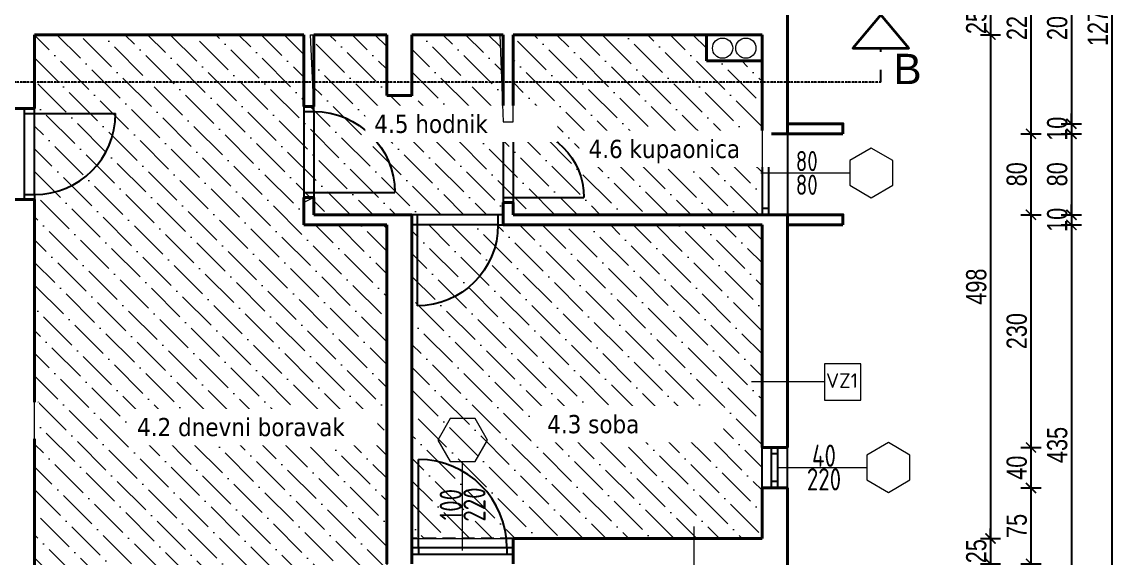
# Model space of a CAD drawing. Header units: millimetres. Extents: x 195897 to 285417, y -229751 to -116129.
# Drawn here: x 222779 to 223866, y -223128 to -222599 of the extents above; entities that cross this region are included whole.
import ezdxf
from ezdxf.enums import TextEntityAlignment as Align

# ---------------------------------------------------------------- set-up
doc = ezdxf.new("R2010")
doc.units = ezdxf.units.MM
doc.header["$PDMODE"] = 2
for name, pattern in [('ACAD_ISO03W100', [30, 12, -18]), ('HIDDEN', [0.375, 0.25, -0.125]), ('HIDDENX2', [19.05, 12.7, -6.35])]:
    doc.linetypes.add(name, pattern=pattern)
doc.layers.get('0').update_dxf_attribs({"lineweight": 0})
doc.layers.get('Defpoints').update_dxf_attribs({"color": 250, "lineweight": 0})
for name, color, linetype, lineweight in [('06-hatch_grijano', 30, 'Continuous', 0), ('07-kote', 70, 'Continuous', 9), ('09-oznaka stavke', 1, 'Continuous', 0), ('5-TX', 113, 'Continuous', 5), ('Kote', 1, 'Continuous', 15), ('TP_01 - 0.50', 1, 'Continuous', 40), ('TP_07 - 0.20', 255, 'Continuous', 20)]:
    doc.layers.add(name, color=color, linetype=linetype, lineweight=lineweight)
for name, color, linetype in [('TP_Hidden', 8, 'HIDDENX2'), ('TP_Otvori', 8, 'Continuous'), ('TP_Otvori.block', 8, 'Continuous'), ('zidovi', 1, 'Continuous')]:
    doc.layers.add(name, color=color, linetype=linetype)
doc.styles.add('isocpeur', font='isocpeur.ttf')
doc.styles.add('OPIS', font='hrcom.shx', dxfattribs={"width": 0.8, "height": 20})
doc.styles.add('tahoma10', font='tahoma.ttf', dxfattribs={"height": 2})
doc.styles.add('Tekst15', font='arial.ttf', dxfattribs={"height": 15})
doc.dimstyles.new('ISO-25', dxfattribs={"dimtxt": 20, "dimasz": 10, "dimexe": 10, "dimexo": 10, "dimgap": 4, "dimtad": 1, "dimdec": 0, "dimtxsty": 'OPIS', "dimblk": 'ARCHTICK', "dimcen": 10, "dimdle": 10, "dimadec": 0, "dimazin": 0, "dimtfac": 1, "dimtdec": 0, "dimtix": 1, "dimtmove": 0, "dimatfit": 3, "dimldrblk": 'ARCHTICK', "dimfxl": 10, "dimfxlon": 1, "dimarcsym": 0})

# ---------------------------------------------------------------- blocks, each defined once
blk = doc.blocks.new('*U654')
at = {"layer": 'TP_Otvori'}
for p, q in [((5, 0), (5, 80)), ((5, 0), (0, 0)), ((85, 0), (5, 0)), ((5, -10), (5, 0)), ((85, -10), (85, 0)), ((85, 0), (90, 0)), ((90, -10), (0, -10))]:
    blk.add_line(p, q, dxfattribs=at)
blk.add_arc((5, 0), 80, 0, 90, dxfattribs=at)
blk = doc.blocks.new('*U655')
at = {"layer": 'TP_Otvori'}
for p, q in [((5, 0), (5, 70)), ((5, 0), (0, 0)), ((75, 0), (5, 0)), ((5, -10), (5, 0)), ((75, -10), (75, 0)), ((75, 0), (80, 0)), ((80, -10), (0, -10))]:
    blk.add_line(p, q, dxfattribs=at)
blk.add_arc((5, 0), 70, 0, 90, dxfattribs=at)
blk = doc.blocks.new('*U664')
at = {"layer": 'TP_01 - 0.50'}
for p, q in [((0, 0), (0, -30)), ((48, 0), (48, -30))]:
    blk.add_line(p, q, dxfattribs=at)
at = {"layer": 'TP_Otvori'}
for p, q in [((0, 0), (48, 0)), ((0, -11.3), (48, -11.3)), ((7.5, -11.3), (7.5, -18.8)), ((40.5, -11.3), (40.5, -18.8)), ((0, -18.8), (48, -18.8)), ((0, -30), (48, -30))]:
    blk.add_line(p, q, dxfattribs=at)
blk = doc.blocks.new('_ArchTick')
at = {"color": 0, "linetype": 'ByBlock', "lineweight": 0, "const_width": 0.15}
blk.add_lwpolyline([(-0.5, -0.5), (0.5, 0.5)], dxfattribs=at)
blk = doc.blocks.new('*D1278')
at = {"layer": '07-kote', "color": 0, "linetype": 'ByBlock', "lineweight": -2, "ltscale": 5, "transparency": 16777216}
for p, q in [((223535.4, -223768), (223535.4, -223788)), ((223590.4, -223768), (223590.4, -223788)), ((223525.4, -223778), (223600.4, -223778))]:
    blk.add_line(p, q, dxfattribs=at)
at = {"layer": 'Defpoints', "color": 0, "linetype": 'ByBlock', "ltscale": 5, "transparency": 16777216}
for p in [(223590.4, -222799.2), (223535.4, -223234.2), (223590.4, -223778)]:
    blk.add_point(p, dxfattribs=at)
at = {"layer": '07-kote', "color": 0, "linetype": 'ByBlock', "lineweight": -2, "ltscale": 5, "transparency": 16777216, "xscale": 10, "yscale": 10, "zscale": 10, "rotation": 180}
blk.add_blockref('_ArchTick', (223535.4, -223778), dxfattribs=at)
at = {"layer": '07-kote', "color": 0, "linetype": 'ByBlock', "lineweight": -2, "ltscale": 5, "transparency": 16777216, "xscale": 10, "yscale": 10, "zscale": 10}
blk.add_blockref('_ArchTick', (223590.4, -223778), dxfattribs=at)
at = {"layer": '07-kote', "color": 0, "linetype": 'ByBlock', "ltscale": 5, "transparency": 16777216, "insert": (223562.9, -223764), "char_height": 20, "attachment_point": 5, "style": 'OPIS'}
blk.add_mtext('55', dxfattribs=at)
blk = doc.blocks.new('*D1288')
at = {"layer": '07-kote', "color": 0, "linetype": 'ByBlock', "lineweight": -2, "ltscale": 5, "transparency": 16777216}
for p, q in [((223726.2, -222586.2), (223746.2, -222586.2)), ((223736.2, -222586.2), (223736.2, -222576.2)), ((223736.2, -222586.2), (223736.2, -222611.2)), ((223726.2, -222611.2), (223746.2, -222611.2)), ((223736.2, -222611.2), (223736.2, -222621.2))]:
    blk.add_line(p, q, dxfattribs=at)
at = {"layer": 'Defpoints', "color": 0, "linetype": 'ByBlock', "ltscale": 5, "transparency": 16777216}
for p in [(223510.4, -222586.2), (223510.4, -222611.2), (223736.2, -222611.2)]:
    blk.add_point(p, dxfattribs=at)
at = {"layer": '07-kote', "color": 0, "linetype": 'ByBlock', "lineweight": -2, "ltscale": 5, "transparency": 16777216, "xscale": 10, "yscale": 10, "zscale": 10}
for p, rotation in [((223736.2, -222586.2), 270), ((223736.2, -222611.2), 90)]:
    blk.add_blockref('_ArchTick', p, dxfattribs=dict(at, rotation=rotation))
at = {"layer": '07-kote', "color": 0, "linetype": 'ByBlock', "ltscale": 5, "transparency": 16777216, "insert": (223722.2, -222598.7), "char_height": 20, "attachment_point": 5, "rotation": 90, "style": 'OPIS'}
blk.add_mtext('25', dxfattribs=at)
blk = doc.blocks.new('*D1289')
at = {"layer": '07-kote', "color": 0, "linetype": 'ByBlock', "lineweight": -2, "ltscale": 5, "transparency": 16777216}
for p, q in [((223736.2, -222601.2), (223736.2, -223119.2)), ((223726.2, -222611.2), (223746.2, -222611.2)), ((223726.2, -223109.2), (223746.2, -223109.2))]:
    blk.add_line(p, q, dxfattribs=at)
at = {"layer": 'Defpoints', "color": 0, "linetype": 'ByBlock', "ltscale": 5, "transparency": 16777216}
for p in [(223510.4, -222611.2), (223510.4, -223109.2), (223736.2, -223109.2)]:
    blk.add_point(p, dxfattribs=at)
at = {"layer": '07-kote', "color": 0, "linetype": 'ByBlock', "lineweight": -2, "ltscale": 5, "transparency": 16777216, "xscale": 10, "yscale": 10, "zscale": 10}
for p, rotation in [((223736.2, -222611.2), 90), ((223736.2, -223109.2), 270)]:
    blk.add_blockref('_ArchTick', p, dxfattribs=dict(at, rotation=rotation))
at = {"layer": '07-kote', "color": 0, "linetype": 'ByBlock', "ltscale": 5, "transparency": 16777216, "insert": (223722.2, -222860.2), "char_height": 20, "attachment_point": 5, "rotation": 90, "style": 'OPIS'}
blk.add_mtext('498', dxfattribs=at)
blk = doc.blocks.new('*D1290')
at = {"layer": '07-kote', "color": 0, "linetype": 'ByBlock', "lineweight": -2, "ltscale": 5, "transparency": 16777216}
for p, q in [((223736.2, -223109.2), (223736.2, -223099.2)), ((223726.2, -223109.2), (223746.2, -223109.2)), ((223736.2, -223109.2), (223736.2, -223134.2)), ((223726.2, -223134.2), (223746.2, -223134.2)), ((223736.2, -223134.2), (223736.2, -223144.2))]:
    blk.add_line(p, q, dxfattribs=at)
at = {"layer": 'Defpoints', "color": 0, "linetype": 'ByBlock', "ltscale": 5, "transparency": 16777216}
for p in [(223510.4, -223109.2), (223510.4, -223134.2), (223736.2, -223134.2)]:
    blk.add_point(p, dxfattribs=at)
at = {"layer": '07-kote', "color": 0, "linetype": 'ByBlock', "lineweight": -2, "ltscale": 5, "transparency": 16777216, "xscale": 10, "yscale": 10, "zscale": 10}
for p, rotation in [((223736.2, -223109.2), 270), ((223736.2, -223134.2), 90)]:
    blk.add_blockref('_ArchTick', p, dxfattribs=dict(at, rotation=rotation))
at = {"layer": '07-kote', "color": 0, "linetype": 'ByBlock', "ltscale": 5, "transparency": 16777216, "insert": (223722.2, -223121.7), "char_height": 20, "attachment_point": 5, "rotation": 90, "style": 'OPIS'}
blk.add_mtext('25', dxfattribs=at)
blk = doc.blocks.new('*D1291')
at = {"layer": '07-kote', "color": 0, "linetype": 'ByBlock', "lineweight": -2, "ltscale": 5, "transparency": 16777216}
for p, q in [((223736.2, -223124.2), (223736.2, -223220.2)), ((223726.2, -223134.2), (223746.2, -223134.2)), ((223726.2, -223210.2), (223746.2, -223210.2))]:
    blk.add_line(p, q, dxfattribs=at)
at = {"layer": 'Defpoints', "color": 0, "linetype": 'ByBlock', "ltscale": 5, "transparency": 16777216}
for p in [(223510.4, -223134.2), (223011.4, -223210.2), (223736.2, -223210.2)]:
    blk.add_point(p, dxfattribs=at)
at = {"layer": '07-kote', "color": 0, "linetype": 'ByBlock', "lineweight": -2, "ltscale": 5, "transparency": 16777216, "xscale": 10, "yscale": 10, "zscale": 10}
for p, rotation in [((223736.2, -223134.2), 90), ((223736.2, -223210.2), 270)]:
    blk.add_blockref('_ArchTick', p, dxfattribs=dict(at, rotation=rotation))
at = {"layer": '07-kote', "color": 0, "linetype": 'ByBlock', "ltscale": 5, "transparency": 16777216, "insert": (223722.2, -223172.2), "char_height": 20, "attachment_point": 5, "rotation": 90, "style": 'OPIS'}
blk.add_mtext('76', dxfattribs=at)
blk = doc.blocks.new('*D1304')
at = {"layer": '07-kote', "color": 0, "linetype": 'ByBlock', "lineweight": -2, "ltscale": 5, "transparency": 16777216}
for p, q in [((223776.2, -222478.2), (223776.2, -222719.2)), ((223766.2, -222488.2), (223786.2, -222488.2)), ((223766.2, -222709.2), (223786.2, -222709.2))]:
    blk.add_line(p, q, dxfattribs=at)
at = {"layer": 'Defpoints', "color": 0, "linetype": 'ByBlock', "ltscale": 5, "transparency": 16777216}
for p in [(223590.4, -222488.2), (223590.4, -222709.2), (223776.2, -222709.2)]:
    blk.add_point(p, dxfattribs=at)
at = {"layer": '07-kote', "color": 0, "linetype": 'ByBlock', "lineweight": -2, "ltscale": 5, "transparency": 16777216, "xscale": 10, "yscale": 10, "zscale": 10}
for p, rotation in [((223776.2, -222488.2), 90), ((223776.2, -222709.2), 270)]:
    blk.add_blockref('_ArchTick', p, dxfattribs=dict(at, rotation=rotation))
at = {"layer": '07-kote', "color": 0, "linetype": 'ByBlock', "ltscale": 5, "transparency": 16777216, "insert": (223762.2, -222598.7), "char_height": 20, "attachment_point": 5, "rotation": 90, "style": 'OPIS'}
blk.add_mtext('221', dxfattribs=at)
blk = doc.blocks.new('*D1305')
at = {"layer": '07-kote', "color": 0, "linetype": 'ByBlock', "lineweight": -2, "ltscale": 5, "transparency": 16777216}
for p, q in [((223776.2, -222699.2), (223776.2, -222799.2)), ((223766.2, -222709.2), (223786.2, -222709.2)), ((223766.2, -222789.2), (223786.2, -222789.2))]:
    blk.add_line(p, q, dxfattribs=at)
at = {"layer": 'Defpoints', "color": 0, "linetype": 'ByBlock', "ltscale": 5, "transparency": 16777216}
for p in [(223590.4, -222709.2), (223590.4, -222789.2), (223776.2, -222789.2)]:
    blk.add_point(p, dxfattribs=at)
at = {"layer": '07-kote', "color": 0, "linetype": 'ByBlock', "lineweight": -2, "ltscale": 5, "transparency": 16777216, "xscale": 10, "yscale": 10, "zscale": 10}
for p, rotation in [((223776.2, -222709.2), 90), ((223776.2, -222789.2), 270)]:
    blk.add_blockref('_ArchTick', p, dxfattribs=dict(at, rotation=rotation))
at = {"layer": '07-kote', "color": 0, "linetype": 'ByBlock', "ltscale": 5, "transparency": 16777216, "insert": (223762.2, -222749.2), "char_height": 20, "attachment_point": 5, "rotation": 90, "style": 'OPIS'}
blk.add_mtext('80', dxfattribs=at)
blk = doc.blocks.new('*D1306')
at = {"layer": '07-kote', "color": 0, "linetype": 'ByBlock', "lineweight": -2, "ltscale": 5, "transparency": 16777216}
for p, q in [((223776.2, -222779.2), (223776.2, -223029.2)), ((223766.2, -222789.2), (223786.2, -222789.2)), ((223766.2, -223019.2), (223786.2, -223019.2))]:
    blk.add_line(p, q, dxfattribs=at)
at = {"layer": 'Defpoints', "color": 0, "linetype": 'ByBlock', "ltscale": 5, "transparency": 16777216}
for p in [(223590.4, -222789.2), (223535.4, -223019.2), (223776.2, -223019.2)]:
    blk.add_point(p, dxfattribs=at)
at = {"layer": '07-kote', "color": 0, "linetype": 'ByBlock', "lineweight": -2, "ltscale": 5, "transparency": 16777216, "xscale": 10, "yscale": 10, "zscale": 10}
for p, rotation in [((223776.2, -222789.2), 90), ((223776.2, -223019.2), 270)]:
    blk.add_blockref('_ArchTick', p, dxfattribs=dict(at, rotation=rotation))
at = {"layer": '07-kote', "color": 0, "linetype": 'ByBlock', "ltscale": 5, "transparency": 16777216, "insert": (223762.2, -222904.2), "char_height": 20, "attachment_point": 5, "rotation": 90, "style": 'OPIS'}
blk.add_mtext('230', dxfattribs=at)
blk = doc.blocks.new('*D1307')
at = {"layer": '07-kote', "color": 0, "linetype": 'ByBlock', "lineweight": -2, "ltscale": 5, "transparency": 16777216}
for p, q in [((223776.2, -223009.2), (223776.2, -223069.2)), ((223766.2, -223019.2), (223786.2, -223019.2)), ((223766.2, -223059.2), (223786.2, -223059.2))]:
    blk.add_line(p, q, dxfattribs=at)
at = {"layer": 'Defpoints', "color": 0, "linetype": 'ByBlock', "ltscale": 5, "transparency": 16777216}
for p in [(223535.4, -223019.2), (223535.4, -223059.2), (223776.2, -223059.2)]:
    blk.add_point(p, dxfattribs=at)
at = {"layer": '07-kote', "color": 0, "linetype": 'ByBlock', "lineweight": -2, "ltscale": 5, "transparency": 16777216, "xscale": 10, "yscale": 10, "zscale": 10}
for p, rotation in [((223776.2, -223019.2), 90), ((223776.2, -223059.2), 270)]:
    blk.add_blockref('_ArchTick', p, dxfattribs=dict(at, rotation=rotation))
at = {"layer": '07-kote', "color": 0, "linetype": 'ByBlock', "ltscale": 5, "transparency": 16777216, "insert": (223762.2, -223039.2), "char_height": 20, "attachment_point": 5, "rotation": 90, "style": 'OPIS'}
blk.add_mtext('40', dxfattribs=at)
blk = doc.blocks.new('*D1308')
at = {"layer": '07-kote', "color": 0, "linetype": 'ByBlock', "lineweight": -2, "ltscale": 5, "transparency": 16777216}
for p, q in [((223776.2, -223049.2), (223776.2, -223144.2)), ((223766.2, -223059.2), (223786.2, -223059.2)), ((223766.2, -223134.2), (223786.2, -223134.2))]:
    blk.add_line(p, q, dxfattribs=at)
at = {"layer": 'Defpoints', "color": 0, "linetype": 'ByBlock', "ltscale": 5, "transparency": 16777216}
for p in [(223535.4, -223059.2), (223164.4, -223134.2), (223776.2, -223134.2)]:
    blk.add_point(p, dxfattribs=at)
at = {"layer": '07-kote', "color": 0, "linetype": 'ByBlock', "lineweight": -2, "ltscale": 5, "transparency": 16777216, "xscale": 10, "yscale": 10, "zscale": 10}
for p, rotation in [((223776.2, -223059.2), 90), ((223776.2, -223134.2), 270)]:
    blk.add_blockref('_ArchTick', p, dxfattribs=dict(at, rotation=rotation))
at = {"layer": '07-kote', "color": 0, "linetype": 'ByBlock', "ltscale": 5, "transparency": 16777216, "insert": (223762.2, -223096.7), "char_height": 20, "attachment_point": 5, "rotation": 90, "style": 'OPIS'}
blk.add_mtext('75', dxfattribs=at)
blk = doc.blocks.new('*D1309')
at = {"layer": '07-kote', "color": 0, "linetype": 'ByBlock', "lineweight": -2, "ltscale": 5, "transparency": 16777216}
for p, q in [((223776.2, -223124.2), (223776.2, -223214.2)), ((223766.2, -223134.2), (223786.2, -223134.2)), ((223766.2, -223204.2), (223786.2, -223204.2))]:
    blk.add_line(p, q, dxfattribs=at)
at = {"layer": 'Defpoints', "color": 0, "linetype": 'ByBlock', "ltscale": 5, "transparency": 16777216}
for p in [(223164.4, -223134.2), (223164.4, -223204.2), (223776.2, -223204.2)]:
    blk.add_point(p, dxfattribs=at)
at = {"layer": '07-kote', "color": 0, "linetype": 'ByBlock', "lineweight": -2, "ltscale": 5, "transparency": 16777216, "xscale": 10, "yscale": 10, "zscale": 10}
for p, rotation in [((223776.2, -223134.2), 90), ((223776.2, -223204.2), 270)]:
    blk.add_blockref('_ArchTick', p, dxfattribs=dict(at, rotation=rotation))
at = {"layer": '07-kote', "color": 0, "linetype": 'ByBlock', "ltscale": 5, "transparency": 16777216, "insert": (223762.2, -223169.2), "char_height": 20, "attachment_point": 5, "rotation": 90, "style": 'OPIS'}
blk.add_mtext('70', dxfattribs=at)
blk = doc.blocks.new('*D1319')
at = {"layer": '07-kote', "color": 0, "linetype": 'ByBlock', "lineweight": -2, "ltscale": 5, "transparency": 16777216}
for p, q in [((223816.2, -222488.2), (223816.2, -222709.2)), ((223806.2, -222498.2), (223826.2, -222498.2)), ((223806.2, -222699.2), (223826.2, -222699.2))]:
    blk.add_line(p, q, dxfattribs=at)
at = {"layer": 'Defpoints', "color": 0, "linetype": 'ByBlock', "ltscale": 5, "transparency": 16777216}
for p in [(223590.4, -222498.2), (223590.4, -222699.2), (223816.2, -222699.2)]:
    blk.add_point(p, dxfattribs=at)
at = {"layer": '07-kote', "color": 0, "linetype": 'ByBlock', "lineweight": -2, "ltscale": 5, "transparency": 16777216, "xscale": 10, "yscale": 10, "zscale": 10}
for p, rotation in [((223816.2, -222498.2), 90), ((223816.2, -222699.2), 270)]:
    blk.add_blockref('_ArchTick', p, dxfattribs=dict(at, rotation=rotation))
at = {"layer": '07-kote', "color": 0, "linetype": 'ByBlock', "ltscale": 5, "transparency": 16777216, "insert": (223802.2, -222598.7), "char_height": 20, "attachment_point": 5, "rotation": 90, "style": 'OPIS'}
blk.add_mtext('201', dxfattribs=at)
blk = doc.blocks.new('*D1320')
at = {"layer": '07-kote', "color": 0, "linetype": 'ByBlock', "lineweight": -2, "ltscale": 5, "transparency": 16777216}
for p, q in [((223816.2, -222699.2), (223816.2, -222689.2)), ((223806.2, -222699.2), (223826.2, -222699.2)), ((223816.2, -222699.2), (223816.2, -222709.2)), ((223806.2, -222709.2), (223826.2, -222709.2)), ((223816.2, -222709.2), (223816.2, -222719.2))]:
    blk.add_line(p, q, dxfattribs=at)
at = {"layer": 'Defpoints', "color": 0, "linetype": 'ByBlock', "ltscale": 5, "transparency": 16777216}
for p in [(223590.4, -222699.2), (223590.4, -222709.2), (223816.2, -222709.2)]:
    blk.add_point(p, dxfattribs=at)
at = {"layer": '07-kote', "color": 0, "linetype": 'ByBlock', "lineweight": -2, "ltscale": 5, "transparency": 16777216, "xscale": 10, "yscale": 10, "zscale": 10}
for p, rotation in [((223816.2, -222699.2), 270), ((223816.2, -222709.2), 90)]:
    blk.add_blockref('_ArchTick', p, dxfattribs=dict(at, rotation=rotation))
at = {"layer": '07-kote', "color": 0, "linetype": 'ByBlock', "ltscale": 5, "transparency": 16777216, "insert": (223802.2, -222704.2), "char_height": 20, "attachment_point": 5, "rotation": 90, "style": 'OPIS'}
blk.add_mtext('10', dxfattribs=at)
blk = doc.blocks.new('*D1321')
at = {"layer": '07-kote', "color": 0, "linetype": 'ByBlock', "lineweight": -2, "ltscale": 5, "transparency": 16777216}
for p, q in [((223816.2, -222699.2), (223816.2, -222799.2)), ((223806.2, -222709.2), (223826.2, -222709.2)), ((223806.2, -222789.2), (223826.2, -222789.2))]:
    blk.add_line(p, q, dxfattribs=at)
at = {"layer": 'Defpoints', "color": 0, "linetype": 'ByBlock', "ltscale": 5, "transparency": 16777216}
for p in [(223590.4, -222709.2), (223590.4, -222789.2), (223816.2, -222789.2)]:
    blk.add_point(p, dxfattribs=at)
at = {"layer": '07-kote', "color": 0, "linetype": 'ByBlock', "lineweight": -2, "ltscale": 5, "transparency": 16777216, "xscale": 10, "yscale": 10, "zscale": 10}
for p, rotation in [((223816.2, -222709.2), 90), ((223816.2, -222789.2), 270)]:
    blk.add_blockref('_ArchTick', p, dxfattribs=dict(at, rotation=rotation))
at = {"layer": '07-kote', "color": 0, "linetype": 'ByBlock', "ltscale": 5, "transparency": 16777216, "insert": (223802.2, -222749.2), "char_height": 20, "attachment_point": 5, "rotation": 90, "style": 'OPIS'}
blk.add_mtext('80', dxfattribs=at)
blk = doc.blocks.new('*D1322')
at = {"layer": '07-kote', "color": 0, "linetype": 'ByBlock', "lineweight": -2, "ltscale": 5, "transparency": 16777216}
for p, q in [((223816.2, -222789.2), (223816.2, -222779.2)), ((223806.2, -222789.2), (223826.2, -222789.2)), ((223816.2, -222789.2), (223816.2, -222799.2)), ((223806.2, -222799.2), (223826.2, -222799.2)), ((223816.2, -222799.2), (223816.2, -222809.2))]:
    blk.add_line(p, q, dxfattribs=at)
at = {"layer": 'Defpoints', "color": 0, "linetype": 'ByBlock', "ltscale": 5, "transparency": 16777216}
for p in [(223590.4, -222789.2), (223590.4, -222799.2), (223816.2, -222799.2)]:
    blk.add_point(p, dxfattribs=at)
at = {"layer": '07-kote', "color": 0, "linetype": 'ByBlock', "lineweight": -2, "ltscale": 5, "transparency": 16777216, "xscale": 10, "yscale": 10, "zscale": 10}
for p, rotation in [((223816.2, -222789.2), 270), ((223816.2, -222799.2), 90)]:
    blk.add_blockref('_ArchTick', p, dxfattribs=dict(at, rotation=rotation))
at = {"layer": '07-kote', "color": 0, "linetype": 'ByBlock', "ltscale": 5, "transparency": 16777216, "insert": (223802.2, -222794.2), "char_height": 20, "attachment_point": 5, "rotation": 90, "style": 'OPIS'}
blk.add_mtext('10', dxfattribs=at)
blk = doc.blocks.new('*D1323')
at = {"layer": '07-kote', "color": 0, "linetype": 'ByBlock', "lineweight": -2, "ltscale": 5, "transparency": 16777216}
for p, q in [((223816.2, -222789.2), (223816.2, -223244.2)), ((223806.2, -222799.2), (223826.2, -222799.2)), ((223806.2, -223234.2), (223826.2, -223234.2))]:
    blk.add_line(p, q, dxfattribs=at)
at = {"layer": 'Defpoints', "color": 0, "linetype": 'ByBlock', "ltscale": 5, "transparency": 16777216}
for p in [(223590.4, -222799.2), (223535.4, -223234.2), (223816.2, -223234.2)]:
    blk.add_point(p, dxfattribs=at)
at = {"layer": '07-kote', "color": 0, "linetype": 'ByBlock', "lineweight": -2, "ltscale": 5, "transparency": 16777216, "xscale": 10, "yscale": 10, "zscale": 10}
for p, rotation in [((223816.2, -222799.2), 90), ((223816.2, -223234.2), 270)]:
    blk.add_blockref('_ArchTick', p, dxfattribs=dict(at, rotation=rotation))
at = {"layer": '07-kote', "color": 0, "linetype": 'ByBlock', "ltscale": 5, "transparency": 16777216, "insert": (223802.2, -223016.7), "char_height": 20, "attachment_point": 5, "rotation": 90, "style": 'OPIS'}
blk.add_mtext('435', dxfattribs=at)
blk = doc.blocks.new('*D1326')
at = {"layer": '07-kote', "color": 0, "linetype": 'ByBlock', "lineweight": -2, "ltscale": 5, "transparency": 16777216}
for p, q in [((223856.2, -221953.2), (223856.2, -223244.2)), ((223846.2, -221963.2), (223866.2, -221963.2)), ((223846.2, -223234.2), (223866.2, -223234.2))]:
    blk.add_line(p, q, dxfattribs=at)
at = {"layer": 'Defpoints', "color": 0, "linetype": 'ByBlock', "ltscale": 5, "transparency": 16777216}
for p in [(223535.4, -221963.2), (223535.4, -223234.2), (223856.2, -223234.2)]:
    blk.add_point(p, dxfattribs=at)
at = {"layer": '07-kote', "color": 0, "linetype": 'ByBlock', "lineweight": -2, "ltscale": 5, "transparency": 16777216, "xscale": 10, "yscale": 10, "zscale": 10}
for p, rotation in [((223856.2, -221963.2), 90), ((223856.2, -223234.2), 270)]:
    blk.add_blockref('_ArchTick', p, dxfattribs=dict(at, rotation=rotation))
at = {"layer": '07-kote', "color": 0, "linetype": 'ByBlock', "ltscale": 5, "transparency": 16777216, "insert": (223842.2, -222598.7), "char_height": 20, "attachment_point": 5, "rotation": 90, "style": 'OPIS'}
blk.add_mtext('1271', dxfattribs=at)
blk = doc.blocks.new('*U65')
at = {"ltscale": 0.1}
blk.add_line((0.125, 0.375), (0.625, 0.375), dxfattribs=at)
blk.add_lwpolyline([(-0.125, 0.25), (-0.125, 0.5), (0.125, 0.5), (0.125, 0.25)], close=True, dxfattribs=at)
at = {"style": 'isocpeur'}
blk.add_attdef('sl', text='', height=0.1, dxfattribs=at).set_placement((0.005, 0.3336), align=Align.CENTER)
blk = doc.blocks.new('*U511')
at = {"ltscale": 0.1}
blk.add_line((0, 0.5), (0, 1), dxfattribs=at)
blk.add_lwpolyline([(0.125, 0.25), (-0.125, 0.25), (-0.125, 0.5), (0.125, 0.5)], close=True, dxfattribs=at)
at = {"style": 'isocpeur'}
blk.add_attdef('sl', text='', height=0.1, dxfattribs=at).set_placement((0.005, 0.3336), align=Align.CENTER)
blk = doc.blocks.new('*U1887')
blk.add_lwpolyline([(0, 31), (0, -59.2)])
blk.add_lwpolyline([(-12.6, -59.2), (-25.2, -81), (-12.6, -102.9), (12.6, -102.9), (25.2, -81), (12.6, -59.2)], close=True)
at = {"style": 'isocpeur', "width": 0.75}
for tag, p in [('VIS', (-12, -15.6)), ('SIR', (12, -15.6))]:
    blk.add_attdef(tag, text='', height=15, rotation=270, dxfattribs=at).set_placement(p, align=Align.MIDDLE)
blk.add_attdef('BR', text='', height=20, rotation=268, dxfattribs=at).set_placement((0, -81), align=Align.MIDDLE_CENTER)
blk = doc.blocks.new('*U1891')
blk.add_lwpolyline([(0, 31), (0, -59.2)])
blk.add_lwpolyline([(-12.6, -59.2), (-25.2, -81), (-12.6, -102.9), (12.6, -102.9), (25.2, -81), (12.6, -59.2)], close=True)
at = {"style": 'isocpeur', "width": 0.75}
for tag, p in [('VIS', (-12, -15.6)), ('SIR', (12, -15.6))]:
    blk.add_attdef(tag, text='', height=15, rotation=270, dxfattribs=at).set_placement(p, align=Align.MIDDLE)
blk.add_attdef('BR', text='', height=20, rotation=180, dxfattribs=at).set_placement((0, -81), align=Align.MIDDLE_CENTER)

msp = doc.modelspace()

# ---------------------------------------------------------------- hatches: boundary and pattern name
at = {"layer": '06-hatch_grijano'}
h = msp.add_hatch(dxfattribs=at)
h.set_pattern_fill('ANSI36', color=256, scale=5, angle=270, style=0)
h.paths.add_polyline_path([(222791.4, -222611.2), (223057.4, -222611.2), (223057.4, -222682.2), (223067.4, -222682.2), (223064, -222611.2), (223139.4, -222611.2), (223139.4, -222671.2), (223164.4, -222671.2), (223164.4, -222611.2), (223251.2, -222611.2), (223254.4, -222697.2), (223264.4, -222697.2), (223264.4, -222611.2), (223455.4, -222611.2), (223455.4, -222637.2), (223510.4, -222637.2), (223510.4, -222789.2), (223264.4, -222789.2), (223264.4, -222777.2), (223254.4, -222777.2), (223254.4, -222789.2), (223067.4, -222789.2), (223067.4, -222772.2), (223057.4, -222777.1), (223057.4, -222799.2), (223139.4, -222799.2), (223139.4, -223210.2), (222791.4, -223210.2)])
h.paths.add_polyline_path([(223334, -222743.5), (223495.4, -222743.5), (223495.4, -222704.6), (223334, -222704.6)], flags=24)
h.paths.add_polyline_path([(223122.3, -222718.7), (223246.8, -222718.7), (223246.8, -222679.8), (223122.3, -222679.8)], flags=24)
h.paths.add_polyline_path([(222887.7, -223018.5), (223106.2, -223018.5), (223106.2, -222979.6), (222887.7, -222979.6)], flags=24)
h.paths.add_polyline_path([(223286.8, -223015.5), (223396.9, -223015.5), (223396.9, -222976.6), (223286.8, -222976.6)], flags=25)
h = msp.add_hatch(dxfattribs=at)
h.set_pattern_fill('ANSI36', color=256, scale=5, angle=270, style=0)
h.paths.add_polyline_path([(223164.4, -223109.2), (223510.4, -223109.2), (223510.4, -222799.2), (223164.4, -222799.2)])
h.paths.add_polyline_path([(223286.8, -223015.5), (223396.9, -223015.5), (223396.9, -222976.6), (223286.8, -222976.6)], flags=24)

# ---------------------------------------------------------------- linework, layer by layer
at = {"layer": 'Defpoints', "linetype": 'ByBlock', "ltscale": 5}
for points in [[(223736.2, -223801), (223736.2, -221383.1)], [(223776.2, -223801), (223776.2, -221383.1)], [(223816.2, -223801), (223816.2, -221383.1)], [(223856.2, -223801), (223856.2, -221383.1)]]:
    msp.add_lwpolyline(points, dxfattribs=at)
at = {"layer": 'TP_01 - 0.50'}
for p, q in [((223535.4, -222709.2), (223535.4, -222488.2)), ((222791.4, -222611.2), (223057.4, -222611.2)), ((222791.4, -222684.2), (222791.4, -222611.2)), ((223057.4, -222682.2), (223057.4, -222611.2)), ((223067.4, -222611.2), (223139.4, -222611.2)), ((223067.4, -222682.2), (223067.4, -222611.2)), ((223139.4, -222671.2), (223139.4, -222611.2)), ((223164.4, -222611.2), (223254.4, -222611.2)), ((223164.4, -222671.2), (223164.4, -222611.2)), ((223254.4, -222697.2), (223254.4, -222611.2)), ((223264.4, -222611.2), (223510.4, -222611.2)), ((223264.4, -222697.2), (223264.4, -222611.2)), ((223455.4, -222611.2), (223455.4, -222637.2)), ((223510.4, -222709.2), (223510.4, -222611.2)), ((223455.4, -222637.2), (223510.4, -222637.2)), ((223139.4, -222671.2), (223164.4, -222671.2)), ((222766.4, -222684.2), (222791.4, -222684.2)), ((223067.4, -222682.2), (223057.4, -222682.2)), ((223264.4, -222697.2), (223254.4, -222697.2)), ((223510.4, -222709.2), (223535.4, -222709.2)), ((223535.4, -222709.2), (223510.4, -222709.2)), ((222766.4, -222774.2), (222791.4, -222774.2)), ((222791.4, -223210.2), (222791.4, -222774.2)), ((223057.4, -222799.2), (223057.4, -222772.2)), ((223067.4, -222772.2), (223057.4, -222772.2)), ((223067.4, -222789.2), (223067.4, -222772.2)), ((223254.4, -222789.2), (223254.4, -222777.2)), ((223264.4, -222777.2), (223254.4, -222777.2)), ((223264.4, -222789.2), (223264.4, -222777.2)), ((223067.4, -222789.2), (223139.4, -222789.2)), ((223139.4, -222789.2), (223164.4, -222789.2)), ((223164.4, -223109.2), (223164.4, -222789.2)), ((223254.4, -222799.2), (223254.4, -222789.2)), ((223264.4, -222789.2), (223510.4, -222789.2)), ((223510.4, -222789.2), (223535.4, -222789.2)), ((223535.4, -222789.2), (223510.4, -222789.2)), ((223535.4, -223019.2), (223535.4, -222789.2)), ((223057.4, -222799.2), (223139.4, -222799.2)), ((223139.4, -223134.2), (223139.4, -222799.2)), ((223254.4, -222799.2), (223510.4, -222799.2)), ((223510.4, -223019.2), (223510.4, -222799.2)), ((223510.4, -223019.2), (223535.4, -223019.2)), ((223510.4, -223109.2), (223510.4, -223059.2)), ((223510.4, -223059.2), (223535.4, -223059.2)), ((223535.4, -223234.2), (223535.4, -223059.2)), ((223164.4, -223134.2), (223164.4, -223109.2)), ((223264.4, -223109.2), (223510.4, -223109.2)), ((223264.4, -223134.2), (223264.4, -223109.2))]:
    msp.add_line(p, q, dxfattribs=at)
for points in [[(223590.4, -222709.2), (223535.4, -222709.2), (223535.4, -222699.2), (223590.4, -222699.2), (223590.4, -222709.2)], [(223590.4, -222799.2), (223535.4, -222799.2), (223535.4, -222789.2), (223590.4, -222789.2), (223590.4, -222799.2)]]:
    msp.add_lwpolyline(points, dxfattribs=at)
at = {"layer": 'TP_07 - 0.20'}
for centre in [(223471.4, -222624.5), (223494.4, -222624.5)]:
    msp.add_circle(centre, 10, dxfattribs=at)
at = {"layer": 'TP_Hidden'}
msp.add_line((223264.4, -223109.2), (223164.4, -223109.2), dxfattribs=at)
at = {"layer": 'TP_Otvori'}
for p, q in [((223510.4, -222709.2), (223510.4, -222789.2)), ((223510.4, -222709.2), (223510.4, -222789.2)), ((223516.7, -222715.4), (223510.4, -222715.4)), ((223516.7, -222709.2), (223516.7, -222789.2)), ((223535.4, -222709.2), (223535.4, -222789.2)), ((223516.7, -222782.9), (223510.4, -222782.9)), ((223170.7, -223118.5), (223170.7, -223031)), ((223264.4, -223118.5), (223164.4, -223118.5)), ((223170.7, -223118.5), (223170.7, -223124.8)), ((223258.2, -223118.5), (223258.2, -223124.8)), ((223264.4, -223124.8), (223164.4, -223124.8))]:
    msp.add_line(p, q, dxfattribs=at)
msp.add_arc((223170.7, -223118.5), 87.5, 0, 90, dxfattribs=at)
at = {"layer": 'zidovi', "linetype": 'ACAD_ISO03W100'}
msp.add_line((223627.7, -222658.1), (223627.7, -222624.6), dxfattribs=at)
at = {"layer": 'zidovi', "linetype": 'ACAD_ISO03W100', "ltscale": 0.02}
msp.add_line((223627.7, -222658.1), (220746.4, -222658.1), dxfattribs=at)
at = {"layer": 'zidovi', "lineweight": 35}
msp.add_lwpolyline([(223627.7, -222591.6), (223600, -222624.6), (223655.5, -222624.6), (223627.7, -222591.6)], dxfattribs=at)

# ---------------------------------------------------------------- block references
at = {"layer": '09-oznaka stavke', "linetype": 'HIDDEN', "ltscale": 50}
ref = msp.add_blockref('*U1891', (223214.4, -223090.8), dxfattribs=dict(at, xscale=0.9750000000000001, yscale=0.9750000000000001, zscale=0.9750000000000001, rotation=180.0017924477389))
ref.add_attrib('SIR', '100', dxfattribs={"layer": '0', "height": 22, "rotation": 90.0018, "style": 'isocpeur', "width": 0.75}).set_placement((223202.7, -223075.6), align=Align.MIDDLE)
ref.add_attrib('VIS', '220', dxfattribs={"layer": '0', "height": 22, "rotation": 90.0018, "style": 'isocpeur', "width": 0.75}).set_placement((223226.1, -223075.6), align=Align.MIDDLE)
ref = msp.add_blockref('*U1891', (223556.3, -223039), dxfattribs=dict(at, xscale=0.9750000000000001, yscale=0.9750000000000001, zscale=0.9750000000000001, rotation=90.00179244773882))
ref.add_attrib('SIR', '40', dxfattribs={"layer": '0', "height": 22, "rotation": 0.0018, "style": 'isocpeur', "width": 0.75}).set_placement((223571.6, -223027.3), align=Align.MIDDLE)
ref.add_attrib('VIS', '220', dxfattribs={"layer": '0', "height": 22, "rotation": 0.0018, "style": 'isocpeur', "width": 0.75}).set_placement((223571.6, -223050.7), align=Align.MIDDLE)
at = {"layer": '5-TX'}
ref = msp.add_blockref('*U65', (223590.1, -223008.4), dxfattribs=dict(at, xscale=-144.0000000000024, yscale=144.0000000000024, zscale=144.0000000000024, rotation=0.0001386217754983932))
ref.add_attrib('sl', 'VZ1', dxfattribs={"layer": '0', "height": 14.4, "rotation": 0.0001, "style": 'isocpeur'}).set_placement((223589.4, -222960.3), align=Align.CENTER)
ref = msp.add_blockref('*U511', (223443.4, -223241.2), dxfattribs=dict(at, xscale=-144.0000000000024, yscale=144.0000000000024, zscale=144.0000000000024, rotation=0.0001386217754983932))
ref.add_attrib('sl', 'VZ2', dxfattribs={"layer": '0', "height": 14.4, "rotation": 0.0001, "style": 'isocpeur'}).set_placement((223442.6, -223193.1), align=Align.CENTER)
at = {"layer": 'TP_Otvori.block', "rotation": 270}
msp.add_blockref('*U654', (222791.4, -222684.2), dxfattribs=at)
at = {"layer": 'TP_Otvori.block', "xscale": -1}
for name, p, rotation in [('*U654', (223067.4, -222772.2), 270), ('*U655', (223264.4, -222777.2), 270), ('*U654', (223164.4, -222799.2), 180)]:
    msp.add_blockref(name, p, dxfattribs=dict(at, rotation=rotation))
at = {"layer": 'TP_Otvori.block', "xscale": -0.8333333856529689, "yscale": 0.8333333856529689, "zscale": 0.8333333856529689, "rotation": 270}
msp.add_blockref('*U664', (223535.4, -223059.2), dxfattribs=at)

# ---------------------------------------------------------------- texts
at = {"layer": 'Kote', "insert": (223640.2, -222630.1), "char_height": 30, "width": 9972.386, "attachment_point": 1, "style": 'Tekst15'}
msp.add_mtext('\\A1;B', dxfattribs=at)

# ---------------------------------------------------------------- dimensions: what is measured, and where the dimension line sits
at = {"layer": '07-kote', "linetype": 'ByBlock', "ltscale": 5}
for base, p1, p2, picture, middle in [((223856.2, -223234.2), (223535.4, -221963.2), (223535.4, -223234.2), '*D1326', (223842.2, -222598.7)), ((223776.2, -222709.2), (223590.4, -222488.2), (223590.4, -222709.2), '*D1304', (223762.2, -222598.7)), ((223816.2, -222699.2), (223590.4, -222498.2), (223590.4, -222699.2), '*D1319', (223802.2, -222598.7)), ((223736.2, -222611.2), (223510.4, -222586.2), (223510.4, -222611.2), '*D1288', (223722.2, -222598.7)), ((223816.2, -222709.2), (223590.4, -222699.2), (223590.4, -222709.2), '*D1320', (223802.2, -222704.2)), ((223776.2, -222789.2), (223590.4, -222709.2), (223590.4, -222789.2), '*D1305', (223762.2, -222749.2)), ((223816.2, -222789.2), (223590.4, -222709.2), (223590.4, -222789.2), '*D1321', (223802.2, -222749.2)), ((223776.2, -223019.2), (223590.4, -222789.2), (223535.4, -223019.2), '*D1306', (223762.2, -222904.2)), ((223816.2, -222799.2), (223590.4, -222789.2), (223590.4, -222799.2), '*D1322', (223802.2, -222794.2)), ((223816.2, -223234.2), (223590.4, -222799.2), (223535.4, -223234.2), '*D1323', (223802.2, -223016.7)), ((223776.2, -223059.2), (223535.4, -223019.2), (223535.4, -223059.2), '*D1307', (223762.2, -223039.2)), ((223776.2, -223134.2), (223535.4, -223059.2), (223164.4, -223134.2), '*D1308', (223762.2, -223096.7)), ((223736.2, -223134.2), (223510.4, -223109.2), (223510.4, -223134.2), '*D1290', (223722.2, -223121.7)), ((223736.2, -223210.2), (223510.4, -223134.2), (223011.4, -223210.2), '*D1291', (223722.2, -223172.2)), ((223776.2, -223204.2), (223164.4, -223134.2), (223164.4, -223204.2), '*D1309', (223762.2, -223169.2))]:
    dim = msp.add_linear_dim(base=base, p1=p1, p2=p2, angle=90, dimstyle='ISO-25', override={"dimtmove": 1}, dxfattribs=at)
    dim.commit()
    dim.dimension.update_dxf_attribs({"geometry": picture, "text_midpoint": middle})
dim = msp.add_linear_dim(base=(223590.4, -223778), p1=(223535.4, -223234.2), p2=(223590.4, -222799.2), dimstyle='ISO-25', override={"dimtmove": 1}, dxfattribs=at)
dim.commit()
dim.dimension.update_dxf_attribs({"geometry": '*D1278', "text_midpoint": (223562.9, -223764)})

# ---------------------------------------------------------------- next in the draw order: texts
at = {"layer": '07-kote', "linetype": 'ByBlock', "ltscale": 5, "char_height": 18, "attachment_point": 1, "style": 'tahoma10', "bg_fill": 2}
for s, width, insert in [('\\pt90;4.5 hodnik ', 171.793, (223127.2, -222690.3)), ('\\pt90;4.6 kupaonica ', 171.793, (223338.9, -222715.1)), ('\\pt90;4.4. kuhinja ', 171.793, (222615, -222983.5)), ('\\pt90; 4.3 soba ', 171.793, (223291.3, -222987.1)), ('\\pt90;4.2 dnevni boravak ', 228.524, (222892.7, -222990))]:
    msp.add_mtext_dynamic_manual_height_columns(s, width=width, gutter_width=10, heights=[2.54], dxfattribs=dict(at, insert=insert))

# ---------------------------------------------------------------- next in the draw order: linework, layer by layer
at = {"layer": '06-hatch_grijano', "linetype": 'ByBlock', "ltscale": 5}
for points in [[(222791.4, -222611.2), (223057.4, -222611.2), (223057.4, -222682.2), (223067.4, -222682.2), (223064, -222611.2), (223139.4, -222611.2), (223139.4, -222671.2), (223164.4, -222671.2), (223164.4, -222611.2), (223251.2, -222611.2), (223254.4, -222697.2), (223264.4, -222697.2), (223264.4, -222611.2), (223455.4, -222611.2), (223455.4, -222637.2), (223510.4, -222637.2), (223510.4, -222789.2), (223264.4, -222789.2), (223264.4, -222777.2), (223254.4, -222777.2), (223254.4, -222789.2), (223067.4, -222789.2), (223067.4, -222772.2), (223057.4, -222777.1), (223057.4, -222799.2), (223139.4, -222799.2), (223139.4, -223210.2)], [(222791.4, -223210.2), (222791.4, -222611.2)]]:
    msp.add_lwpolyline(points, dxfattribs=at)
msp.add_lwpolyline([(223164.4, -223109.2), (223510.4, -223109.2), (223510.4, -222799.2), (223164.4, -222799.2)], close=True, dxfattribs=at)

# ---------------------------------------------------------------- next in the draw order: block references
at = {"layer": '09-oznaka stavke', "linetype": 'HIDDEN', "ltscale": 50}
ref = msp.add_blockref('*U1887', (223539.3, -222747.8), dxfattribs=dict(at, xscale=0.9750000000000001, yscale=0.9750000000000001, zscale=0.9750000000000001, rotation=90.0017920265444))
ref.add_attrib('SIR', '80', dxfattribs={"layer": '0', "height": 20, "rotation": 0.0018, "style": 'isocpeur', "width": 0.75}).set_placement((223554.6, -222736.1), align=Align.MIDDLE)
ref.add_attrib('VIS', '80', dxfattribs={"layer": '0', "height": 20, "rotation": 0.0018, "style": 'isocpeur', "width": 0.75}).set_placement((223554.6, -222759.5), align=Align.MIDDLE)

# ---------------------------------------------------------------- next in the draw order: dimensions: what is measured, and where the dimension line sits
at = {"layer": '07-kote', "linetype": 'ByBlock', "ltscale": 5}
dim = msp.add_linear_dim(base=(223736.2, -223109.2), p1=(223510.4, -222611.2), p2=(223510.4, -223109.2), angle=90, dimstyle='ISO-25', override={"dimtmove": 1}, dxfattribs=at)
dim.commit()
dim.dimension.update_dxf_attribs({"geometry": '*D1289', "text_midpoint": (223722.2, -222860.2)})

doc.saveas('drawing.dxf')
